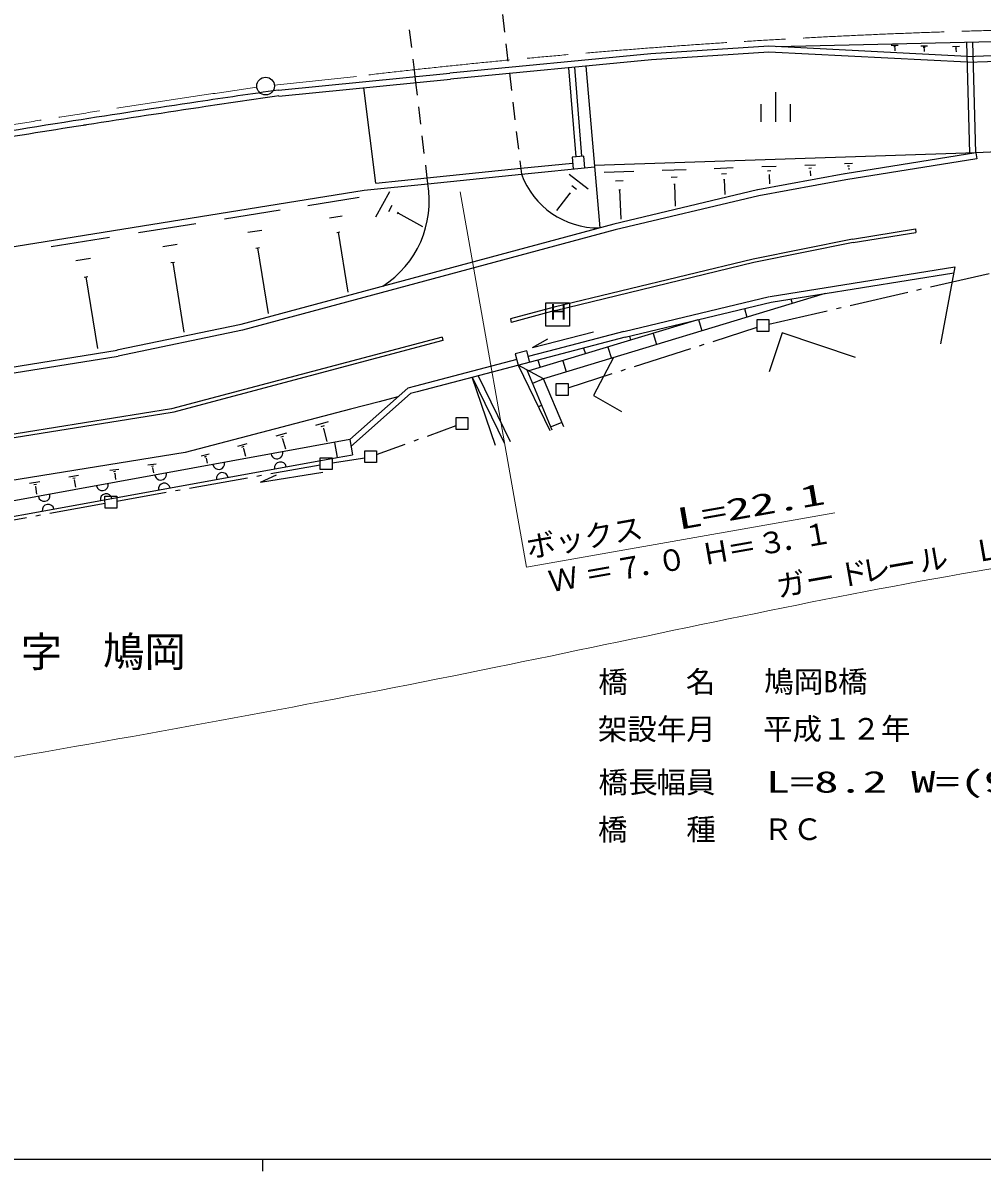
# Model space of a CAD drawing. Units: millimetres, scale not verified. Extents: x 40000 to 680000, y 20000 to 380000.
# Drawn here: x 147675 to 229087, y 204000 to 301498 of the extents above; entities that cross this region are included whole.
import ezdxf
from ezdxf.enums import TextEntityAlignment as Align

# ---------------------------------------------------------------- set-up
doc = ezdxf.new("R2010")
doc.units = ezdxf.units.MM
doc.header["$LTSCALE"] = 1000
doc.linetypes.add('CHAIN', pattern=[18.5, 12, -1.5, 3.5, -1.5])
for name, color, linetype, lineweight in [('M-BGD', 7, 'Continuous', 25), ('M-BMK', 2, 'CHAIN', 13), ('M-BMK-ROW', 30, 'Continuous', 25), ('M-BMK-SRVR', 3, 'Continuous', 25), ('M-STR-HTXT', 7, 'Continuous', 13), ('M-STR-STR1', 1, 'Continuous', 25), ('M-STR-STRC', 7, 'Continuous', 25), ('M-TTL-BAND', 7, 'Continuous', 25)]:
    doc.layers.add(name, color=color, linetype=linetype, lineweight=lineweight)
doc.styles.add('ＭＳ ゴシック', font='')
doc.styles.get('ＭＳ ゴシック').set_extended_font_data('MS Gothic')

msp = doc.modelspace()

# ---------------------------------------------------------------- linework, layer by layer
at = {"layer": 'M-BGD'}
for p, q in [((210988, 299528), (200976, 298873)), ((227839, 298659), (210988, 299528)), ((211660, 299499), (239355, 300138)), ((221383, 299612), (221964, 299623)), ((221604, 299492), (221754, 299503)), ((221664, 299382), (221694, 299382)), ((221674, 299382), (221684, 299142)), ((223879, 299556), (224470, 299567)), ((224100, 299436), (224250, 299436)), ((224160, 299315), (224200, 299326)), ((224180, 299326), (224180, 299085)), ((226575, 299509), (227167, 299520)), ((226806, 299389), (226946, 299389)), ((228051, 290450), (227808, 299872)), ((228552, 290461), (228309, 299882)), ((200966, 298863), (183918, 297236)), ((201016, 298372), (183968, 296735)), ((210989, 299027), (201016, 298372)), ((227830, 298158), (210989, 299027)), ((226856, 299279), (226896, 299279)), ((226876, 299279), (226887, 299039)), ((227830, 298158), (241131, 298627)), ((227839, 298659), (241110, 299128)), ((193981, 297701), (194592, 290123)), ((194482, 297741), (195094, 290174)), ((195454, 297833), (196636, 284102)), ((169355, 295792), (183918, 297236)), ((169406, 295291), (183968, 296735)), ((177615, 287905), (176602, 296003)), ((211589, 293111), (211585, 295617)), ((210336, 293109), (210333, 294613)), ((212841, 293113), (212839, 294616)), ((189923, 289154), (194332, 289602)), ((195274, 290195), (194282, 290093)), ((194282, 290093), (194383, 289101)), ((194332, 289602), (194333, 289602)), ((195376, 289202), (195274, 290195)), ((228552, 290461), (196177, 289404)), ((217417, 289553), (218099, 289584)), ((228552, 290461), (217458, 288681)), ((228633, 289970), (217529, 288190)), ((228552, 290461), (228633, 289970)), ((189983, 288652), (196187, 289284)), ((194043, 288649), (195659, 287398)), ((197010, 288814), (199536, 288907)), ((201921, 288991), (203966, 289064)), ((206362, 289147), (207975, 289210)), ((206984, 288697), (207385, 288708)), ((217438, 288681), (210063, 287318)), ((210391, 289303), (211604, 289345)), ((210863, 288953), (211163, 288963)), ((210983, 288592), (211063, 288602)), ((211023, 288602), (211055, 287830)), ((214049, 289428), (214941, 289460)), ((214391, 289178), (214611, 289189)), ((214481, 288908), (214541, 288918)), ((214511, 288918), (214522, 288527)), ((217678, 289363), (217848, 289363)), ((217749, 289153), (217789, 289153)), ((217769, 289153), (217779, 289043)), ((176634, 287292), (182044, 287843)), ((177615, 287905), (181987, 288349)), ((194275, 287687), (194676, 287377)), ((197983, 288083), (198615, 288114)), ((202704, 288400), (203215, 288421)), ((202925, 287799), (203046, 287799)), ((202985, 287799), (203048, 285945)), ((207155, 288216), (207255, 288216)), ((207205, 288216), (207247, 286933)), ((217529, 288190), (210154, 286827)), ((133872, 280438), (176634, 287292)), ((171854, 285993), (176204, 286690)), ((178779, 287155), (177599, 284998)), ((194106, 287045), (192965, 285570)), ((194055, 287086), (194156, 287005)), ((210033, 287318), (197838, 284424)), ((210154, 286827), (197949, 283933)), ((198245, 287332), (198405, 287342)), ((198325, 287342), (198419, 284846)), ((178991, 285992), (178691, 285451)), ((164779, 284860), (169499, 285619)), ((173690, 284943), (174782, 285125)), ((179523, 285432), (179453, 285301)), ((179483, 285372), (181590, 284222)), ((157484, 283698), (162344, 284476)), ((197828, 284414), (166165, 275901)), ((197949, 283933), (166296, 275410)), ((166775, 283730), (167958, 283912)), ((174313, 283711), (174584, 283751)), ((174444, 283731), (175252, 278650)), ((218088, 283149), (223429, 284008)), ((223429, 284008), (223469, 283708)), ((150078, 282515), (155018, 283303)), ((218088, 283149), (209650, 281433)), ((218148, 282858), (209710, 281143)), ((218138, 282858), (223469, 283708)), ((159540, 282528), (160753, 282720)), ((167439, 282378), (167740, 282429)), ((167589, 282408), (168479, 276826)), ((152164, 281335), (153407, 281527)), ((160223, 281145), (160534, 281196)), ((160384, 281166), (161324, 275243)), ((209650, 281433), (192776, 277361)), ((209720, 281143), (192846, 277060)), ((211098, 278278), (226791, 280795)), ((226791, 280795), (225557, 274248)), ((152868, 279922), (153178, 279973)), ((153018, 279943), (153999, 273850)), ((211179, 277787), (226692, 280274)), ((215768, 278525), (191872, 271275)), ((198682, 275294), (211058, 278278)), ((212852, 278060), (212973, 277679)), ((192776, 277361), (189048, 276363)), ((192846, 277070), (189129, 276073)), ((198803, 274813), (211179, 277787)), ((208914, 277243), (209135, 276511)), ((189048, 276363), (189129, 276073)), ((204976, 276295), (190618, 271945)), ((205006, 276305), (205298, 275343)), ((166195, 275901), (155643, 273701)), ((166296, 275410), (155744, 273210)), ((190916, 273930), (196106, 275270)), ((198672, 275294), (192971, 273803)), ((201168, 275137), (201460, 274185)), ((203052, 275831), (203092, 275721)), ((212134, 275192), (211016, 271883)), ((218342, 273086), (212134, 275192)), ((183247, 274822), (160291, 268716)), ((183317, 274531), (160371, 268425)), ((183247, 274822), (183317, 274531)), ((198803, 274813), (185887, 271417)), ((190916, 273930), (192218, 274664)), ((197331, 273979), (197623, 273017)), ((199154, 274894), (199255, 274563)), ((140220, 271225), (155663, 273702)), ((140301, 270734), (155744, 273210)), ((190435, 273649), (189463, 273397)), ((189463, 273397), (189715, 272425)), ((190687, 272677), (190435, 273649)), ((192971, 273803), (190556, 273168)), ((195266, 273886), (195417, 273395)), ((197813, 273078), (196114, 269858)), ((189073, 272775), (180997, 270659)), ((189584, 272916), (189073, 272775)), ((189715, 272425), (192409, 266876)), ((191872, 271275), (189715, 272425)), ((192609, 266926), (190467, 272025)), ((191388, 272868), (191580, 272227)), ((193493, 272811), (193785, 271859)), ((185887, 271417), (181148, 270178)), ((185817, 271407), (188531, 265828)), ((187800, 265626), (185817, 271407)), ((186318, 271538), (189022, 265959)), ((191872, 271275), (190940, 270883)), ((193591, 267188), (191872, 271275)), ((180336, 270478), (175410, 266111)), ((180997, 270659), (180336, 270478)), ((181148, 270178), (180577, 270027)), ((177911, 269332), (175477, 268687)), ((180577, 270027), (175511, 265529)), ((179505, 269745), (177911, 269332)), ((196114, 269858), (198481, 268508)), ((160291, 268716), (139296, 265349)), ((160341, 268415), (139346, 265049)), ((175477, 268687), (161448, 265009)), ((191724, 269040), (191424, 268909)), ((172531, 267350), (173604, 267642)), ((172993, 267240), (173263, 267310)), ((193420, 267579), (192499, 267186)), ((169155, 266443), (170087, 266695)), ((169556, 266343), (169786, 266414)), ((169686, 266183), (169746, 266203)), ((169716, 266193), (169948, 265331)), ((173153, 267050), (173213, 267070)), ((173183, 267060), (173476, 265968)), ((175410, 266111), (135516, 258829)), ((165908, 265566), (166720, 265788)), ((166259, 265487), (166460, 265547)), ((166370, 265346), (166420, 265366)), ((166400, 265356), (166571, 264715)), ((174127, 265878), (174359, 264595)), ((175410, 266111), (175642, 264828)), ((161448, 265009), (130061, 259964)), ((148064, 259808), (174359, 264595)), ((162792, 264730), (163473, 264911)), ((163093, 264660), (163263, 264711)), ((163193, 264540), (163233, 264560)), ((163213, 264550), (163324, 264109)), ((174359, 264595), (175642, 264828)), ((155035, 263507), (155807, 263618)), ((155346, 263397), (155537, 263427)), ((155437, 263246), (155487, 263257)), ((155467, 263257), (155538, 262725)), ((158282, 263962), (158994, 264063)), ((158573, 263862), (158754, 263883)), ((158654, 263722), (158704, 263732)), ((158684, 263732), (158744, 263291)), ((167827, 262512), (173128, 263341)), ((148241, 262415), (149103, 262556)), ((148592, 262295), (148812, 262325)), ((151568, 262951), (152390, 263082)), ((151899, 262841), (152109, 262871)), ((152009, 262690), (152059, 262701)), ((152029, 262691), (152130, 262089)), ((167827, 262512), (169199, 263125)), ((148702, 262135), (148752, 262145)), ((148732, 262145), (148833, 261473)), ((145418, 259334), (148064, 259808))]:
    msp.add_line(p, q, dxfattribs=at)
for centre, radius, start, end in [((345770, -934465), 1242847, 98.16136, 98.47942), ((345770, -934465), 1242847, 98.47942, 98.97203), ((345770, -934465), 1242345, 98.16136, 98.45081), ((345770, -934465), 1242345, 98.45081, 98.92374), ((345770, -934465), 1242847, 98.97203, 99.55067), ((345770, -934465), 1242345, 98.9368, 99.36734), ((345770, -934465), 1242345, 98.92374, 98.9368), ((252996, -117160), 408355, 90.61771, 93.43145), ((196526, 291068), 6976, 200.2703, 270.55033), ((173568, 286386), 8600, 302.67176, 9.7556), ((173568, 286386), 8600, 9.7556, 9.79009), ((169227, 264979), 501, 190.32609, 10.37024), ((159366, 263182), 501, 190.32334, 10.37299), ((164296, 264081), 501, 190.40204, 10.2943), ((164599, 262818), 501, 10.3209, 190.3209), ((169529, 263717), 501, 10.3209, 190.3209), ((154405, 262283), 501, 190.9682, 9.72813), ((159668, 261919), 501, 10.3209, 190.3209), ((149475, 261374), 501, 190.36487, 10.36487), ((154738, 261020), 501, 10.3209, 190.3209), ((149808, 260121), 501, 10.3209, 190.3209)]:
    msp.add_arc(centre, radius, start, end, dxfattribs=at)
at = {"layer": 'M-BMK'}
msp.add_line((175979, 296964), (169014, 296223), dxfattribs=at)
for centre, radius, start, end in [((246240, -299971), 601060, 88.41351, 96.71253), ((345770, -934465), 1243348, 98.24261, 102.67763)]:
    msp.add_arc(centre, radius, start, end, dxfattribs=at)
at = {"layer": 'M-BMK-ROW'}
for p, q in [((224725, 279086), (229679, 280228)), ((223555, 278816), (223945, 278906)), ((217904, 277514), (222776, 278637)), ((211001, 275922), (215955, 277064)), ((216734, 277244), (217124, 277334)), ((209998, 276302), (211000, 276303)), ((209999, 275299), (209998, 276302)), ((211000, 276303), (211001, 275301)), ((206260, 274457), (209999, 275650)), ((211001, 275301), (209999, 275299)), ((205117, 274092), (205498, 274213)), ((199592, 272328), (204355, 273849)), ((198448, 271963), (198829, 272085)), ((193948, 270526), (197686, 271720)), ((192945, 270866), (193947, 270867)), ((192946, 269863), (192945, 270866)), ((193947, 270867), (193949, 269865)), ((193949, 269865), (192946, 269863)), ((182008, 266416), (184450, 267306)), ((184449, 267987), (185451, 267989)), ((184450, 266985), (184449, 267987)), ((185451, 267989), (185452, 266986)), ((185452, 266986), (184450, 266985)), ((177687, 264841), (180129, 265731)), ((180880, 266005), (181256, 266142)), ((172906, 264573), (173908, 264575)), ((172907, 263571), (172906, 264573)), ((173908, 264575), (173910, 263572)), ((173909, 264154), (176685, 264579)), ((176684, 265160), (177687, 265161)), ((176686, 264158), (176684, 265160)), ((177687, 265161), (177688, 264159)), ((168703, 263230), (172907, 263982)), ((173910, 263572), (172907, 263571)), ((177688, 264159), (176686, 264158)), ((161813, 261996), (166734, 262877)), ((167522, 263018), (167916, 263089)), ((154637, 261301), (155640, 261302)), ((154639, 260298), (154637, 261301)), ((155640, 260891), (159844, 261644)), ((155640, 261302), (155641, 260300)), ((160631, 261785), (161025, 261855)), ((149952, 259860), (154638, 260709)), ((143064, 258612), (147984, 259504)), ((148771, 259646), (149165, 259718)), ((155641, 260300), (154639, 260298))]:
    msp.add_line(p, q, dxfattribs=at)
at = {"layer": 'M-BMK-SRVR'}
msp.add_circle((168272, 296142), 752, dxfattribs=at)
at = {"layer": 'M-STR-HTXT'}
for q in [(184793, 287153), (216606, 259892)]:
    msp.add_line((190410, 255275), q, dxfattribs=at)
msp.add_open_spline([(108868, 232771), (135179, 237099), (161490, 241427), (187817, 246784), (212590, 251825), (237378, 257776), (262315, 258740), (287444, 259712), (312724, 255620), (338004, 251528)], degree=3, knots=[0, 0, 0, 0, 1, 1, 1, 2, 2, 2, 3, 3, 3, 3], dxfattribs=at)
at = {"layer": 'M-STR-STR1'}
for p, q in [((188374, 302214), (188550, 300724)), ((180676, 299424), (180500, 300914)), ((188668, 299731), (188845, 298242)), ((180901, 297527), (180794, 298431)), ((180970, 296944), (180901, 297527)), ((181029, 296443), (180970, 296944)), ((181155, 295375), (181029, 296443)), ((188963, 297249), (189139, 295759)), ((189257, 294766), (189434, 293276)), ((181449, 292893), (181273, 294382)), ((181743, 290410), (181567, 291899)), ((189552, 292283), (189729, 290794)), ((189846, 289801), (189984, 288644)), ((181987, 288349), (181861, 289417)), ((181987, 288349), (189923, 289154)), ((182044, 287843), (189983, 288652)), ((182046, 287851), (181987, 288349))]:
    msp.add_line(p, q, dxfattribs=at)
at = {"layer": 'M-STR-STRC'}
for p, q in [((192058, 275743), (192058, 277743)), ((192058, 277743), (194058, 277743)), ((194058, 277743), (194058, 275743)), ((194058, 275743), (192058, 275743))]:
    msp.add_line(p, q, dxfattribs=at)
at = {"layer": 'M-TTL-BAND'}
for p, q in [((40000, 205000), (579000, 205000)), ((168000, 205000), (168000, 204000))]:
    msp.add_line(p, q, dxfattribs=at)

# ---------------------------------------------------------------- texts
at = {"layer": 'M-BGD', "style": 'ＭＳ ゴシック'}
for s, height, p in [('字\u3000鳩岡', 2566, (147491, 246035)), ('橋', 1833, (196510, 244067)), ('名', 1833, (203947, 244077)), ('鳩岡B橋', 1833, (210613, 244086)), ('架設年月', 1833, (196475, 240058)), ('平成１２年', 1833, (210508, 240077)), ('橋', 1833, (196521, 235547)), ('長', 1833, (199068, 235551)), ('幅', 1833, (201453, 235554)), ('員', 1833, (203959, 235557)), ('橋\u3000\u3000種', 1833, (196487, 231538)), ('ＲＣ', 1833, (210520, 231557))]:
    msp.add_text(s, height=height, rotation=0.078, dxfattribs=at).set_placement(p, align=Align.BOTTOM_LEFT)
at = {"layer": 'M-BGD', "style": 'ＭＳ ゴシック', "width": 1.65}
msp.add_text('L=8.2 W=(9.5)', height=1833, rotation=0.078, dxfattribs=at).set_placement((210734, 235579), align=Align.BOTTOM_LEFT)
at = {"layer": 'M-STR-HTXT', "style": 'ＭＳ ゴシック', "width": 1.7}
msp.add_text('L=22.1', height=1833, rotation=9.99, dxfattribs=at).set_placement((203448, 257910), align=Align.BOTTOM_LEFT)
at = {"layer": 'M-STR-HTXT', "style": 'ＭＳ ゴシック'}
for s, p in [('ボックス', (190661, 255490)), ('３', (210276, 255724)), ('１', (214125, 256400)), ('Ｈ', (205516, 254885)), ('＝', (207731, 255269)), ('Ｌ', (228541, 255107)), ('０', (201768, 254218)), ('．', (212221, 256067)), ('ル', (223962, 254299)), ('７', (198161, 253582)), ('ド', (217207, 253107)), ('レ', (219101, 253441)), ('ー', (221276, 253824)), ('Ｗ', (192559, 252602)), ('＝', (195615, 253137)), ('．', (200105, 253925)), ('ガ', (211886, 252178)), ('ー', (214381, 252612))]:
    msp.add_text(s, height=1833, rotation=9.99, dxfattribs=at).set_placement(p, align=Align.BOTTOM_LEFT)
at = {"layer": 'M-STR-STRC', "style": 'ＭＳ ゴシック'}
msp.add_text('Ｈ', height=1320, dxfattribs=at).set_placement((192213, 275899), align=Align.BOTTOM_LEFT)

doc.saveas('drawing.dxf')
